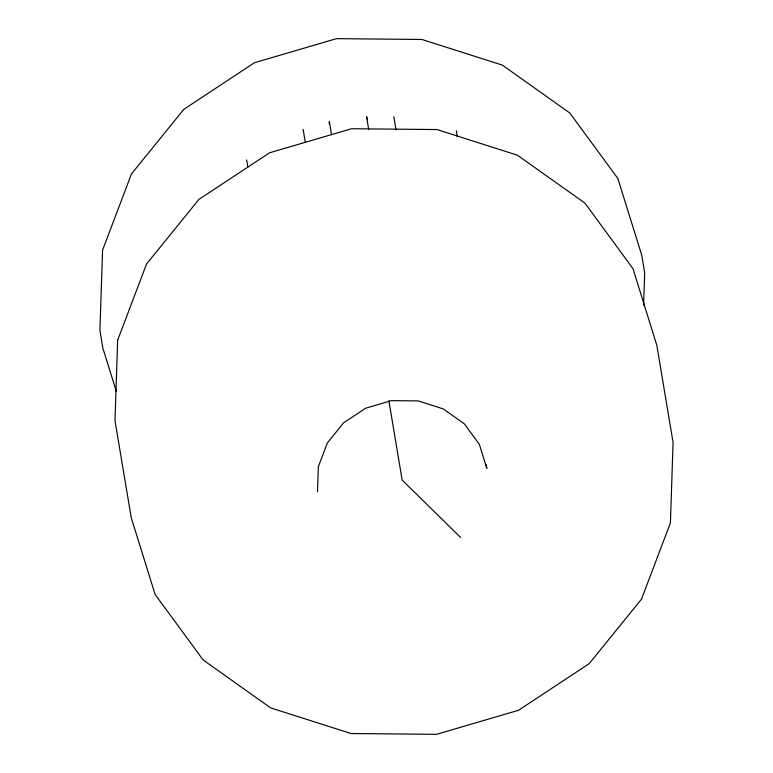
<?xml version="1.0" encoding="UTF-8"?>
<svg xmlns="http://www.w3.org/2000/svg" width="773" height="773" viewBox="0 0 773 773"><rect width="100%" height="100%" fill="white"/><g stroke="black" fill="none" stroke-linecap="round" stroke-linejoin="round"><path stroke-width="1.16" d="M317.5 491.85L318.331 466.728L327.366 442.91L343.724 422.725L365.803 408.163L391.438 400.646L418.125 400.897L443.248 408.907L464.351 423.884L479.366 444.359L486.826 468.341L486.227 464.786M643.619 305.238L644.692 272.83L641.754 255.283L617.888 178.553L569.846 113.022L502.315 65.096L421.913 39.471L336.516 38.65L254.481 62.719L183.829 109.322L131.487 173.896L102.577 250.114L99.92 330.525L102.857 348.072L116.394 391.592M329.25 123.873L329.346 121.612L331.53 134.695M460.602 537.467L402.163 480.101L388.877 400.714M367.562 119.67L366.528 116.452L368.711 129.526M456.341 130.772L457.326 136.715M393.824 116.713L396.008 129.787M303.122 129.304L305.316 142.387M246.635 159.895L247.833 167.026M117.651 340.197L114.993 420.609L131.246 517.717L155.112 594.447L203.154 659.978L270.685 707.904L351.087 733.529L436.484 734.35L518.519 710.281L589.171 663.678L641.513 599.104L670.423 522.886L673.08 442.475L656.828 345.367L632.971 268.646L584.919 203.106L517.388 155.18L436.987 129.555L351.589 128.733L269.555 152.803L198.903 199.405L146.561 263.98L117.651 340.197"/></g></svg>
